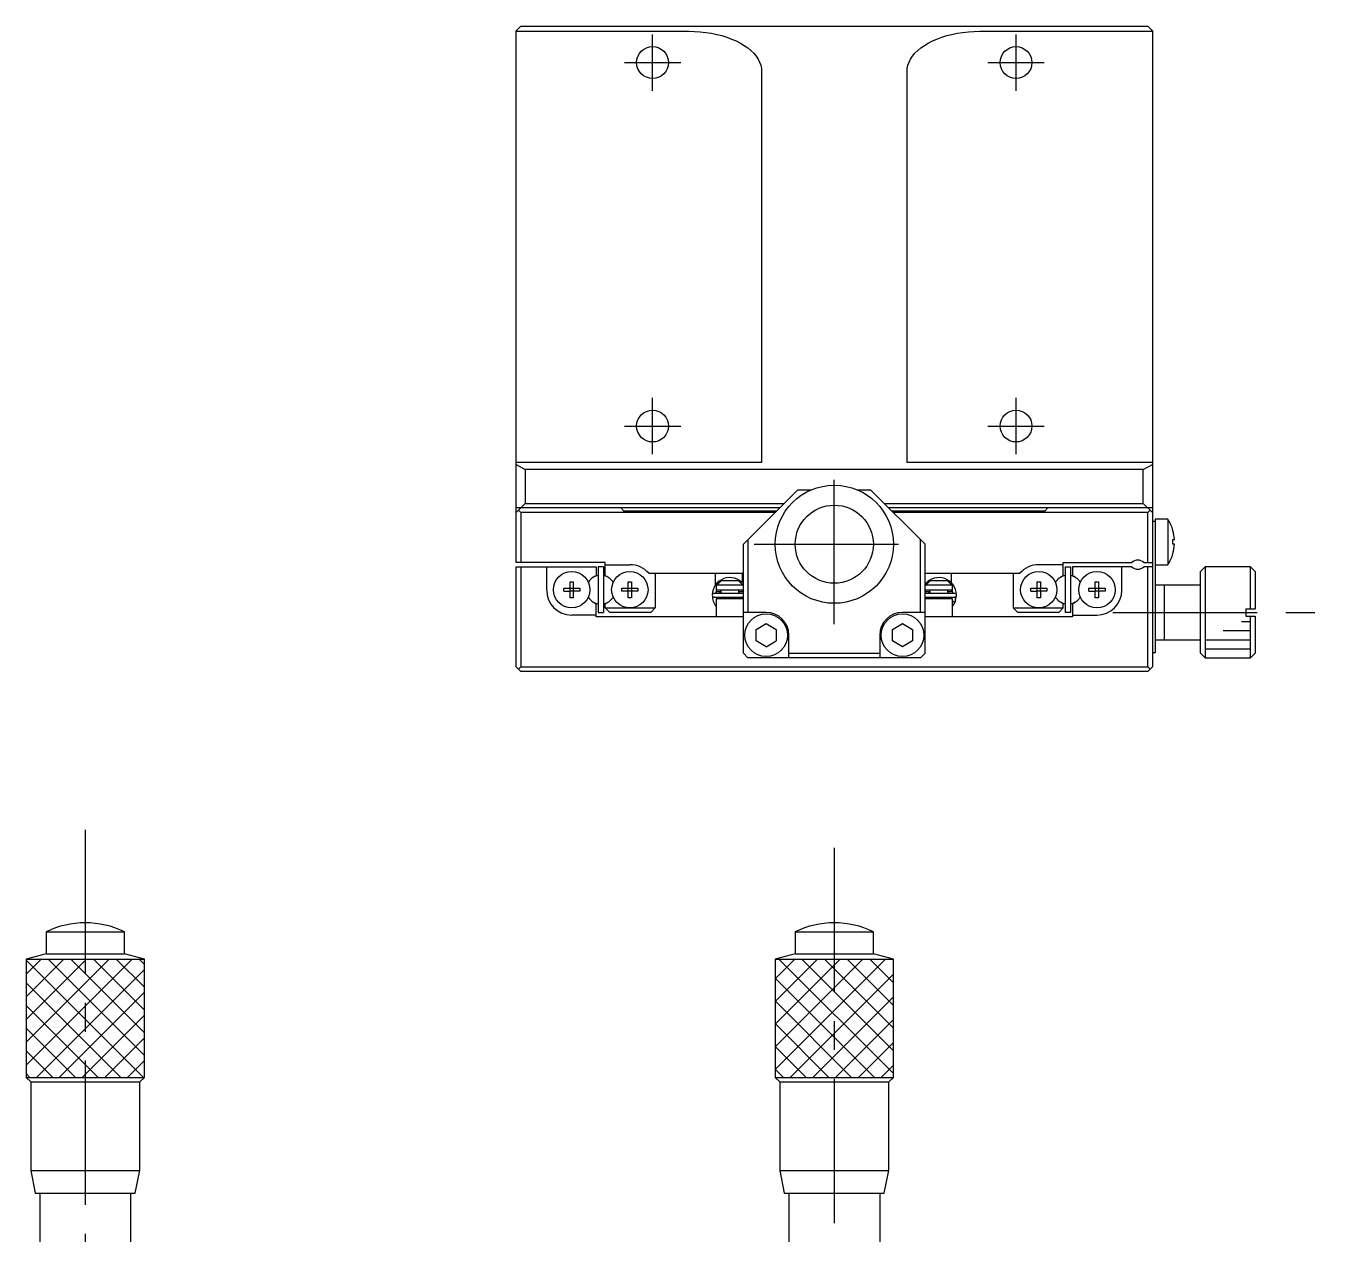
# Model space of a CAD drawing. Extents: x 0 to 391, y -8 to 360.
# Drawn here: x 50.5 to 194.8, y 227.1 to 360 of the extents above; entities that cross this region are included whole.
import ezdxf

# ---------------------------------------------------------------- set-up
doc = ezdxf.new("R2010")
doc.units = 0
doc.header["$LTSCALE"] = 0.5
doc.linetypes.add('CENTER', pattern=[50.8, 31.75, -6.35, 6.35, -6.35])
for name, color, linetype in [('MSM_CENTER', 1, 'CENTER'), ('MSM_CONTINUOUS', 7, 'CONTINUOUS'), ('MSM_NARROW', 5, 'CONTINUOUS')]:
    doc.layers.add(name, color=color, linetype=linetype)

msp = doc.modelspace()

# ---------------------------------------------------------------- linework, layer by layer
at = {"layer": 'MSM_CENTER'}
for p, q in [((119.42, 352.93), (119.42, 359.13)), ((159.42, 352.93), (159.42, 359.13)), ((116.32, 356.03), (122.52, 356.03)), ((156.32, 356.03), (162.52, 356.03)), ((119.42, 312.93), (119.42, 319.13)), ((159.42, 312.93), (159.42, 319.13)), ((116.32, 316.03), (122.52, 316.03)), ((156.32, 316.03), (162.52, 316.03)), ((139.42, 294.23), (139.42, 311.83)), ((130.62, 303.03), (148.22, 303.03)), ((170.07, 295.53), (194.82, 295.53)), ((57, 271.62), (57, 196.37)), ((139.42, 269.62), (139.42, 197.12))]:
    msp.add_line(p, q, dxfattribs=at)
at = {"layer": 'MSM_CONTINUOUS'}
for p, q in [((104.92, 360.03), (104.42, 359.53)), ((104.42, 301.03), (104.42, 359.53)), ((104.42, 359.47), (123.42, 359.47)), ((104.92, 360.03), (173.92, 360.03)), ((123.42, 359.47), (124.05, 359.46)), ((124.05, 359.46), (124.67, 359.42)), ((124.67, 359.42), (125.29, 359.35)), ((153.55, 359.35), (154.17, 359.42)), ((154.17, 359.42), (154.79, 359.46)), ((154.79, 359.46), (155.42, 359.47)), ((155.42, 359.47), (174.42, 359.47)), ((174.42, 359.53), (173.92, 360.03)), ((174.42, 359.53), (174.42, 289.53)), ((125.29, 359.35), (125.89, 359.25)), ((125.89, 359.25), (126.48, 359.13)), ((126.48, 359.13), (127.05, 358.99)), ((127.05, 358.99), (127.6, 358.82)), ((127.6, 358.82), (128.12, 358.62)), ((128.12, 358.62), (128.62, 358.41)), ((128.62, 358.41), (129.08, 358.17)), ((129.08, 358.17), (129.5, 357.92)), ((149.34, 357.92), (149.76, 358.17)), ((149.76, 358.17), (150.23, 358.41)), ((150.23, 358.41), (150.72, 358.62)), ((150.72, 358.62), (151.24, 358.82)), ((151.24, 358.82), (151.79, 358.99)), ((151.79, 358.99), (152.36, 359.13)), ((152.36, 359.13), (152.95, 359.25)), ((152.95, 359.25), (153.55, 359.35)), ((129.5, 357.92), (129.89, 357.64)), ((129.89, 357.64), (130.24, 357.35)), ((130.24, 357.35), (130.55, 357.05)), ((130.55, 357.05), (130.81, 356.73)), ((130.81, 356.73), (131.03, 356.41)), ((147.81, 356.41), (148.03, 356.73)), ((148.03, 356.73), (148.29, 357.05)), ((148.29, 357.05), (148.6, 357.35)), ((148.6, 357.35), (148.95, 357.64)), ((148.95, 357.64), (149.34, 357.92)), ((131.03, 356.41), (131.2, 356.07)), ((131.2, 356.07), (131.32, 355.73)), ((131.32, 355.73), (131.4, 355.38)), ((131.4, 355.38), (131.42, 355.04)), ((131.42, 355.04), (131.42, 312.03)), ((147.42, 355.04), (147.45, 355.38)), ((147.42, 312.03), (147.42, 355.04)), ((147.45, 355.38), (147.52, 355.73)), ((147.52, 355.73), (147.64, 356.07)), ((147.64, 356.07), (147.81, 356.41)), ((131.42, 312.03), (104.42, 312.03)), ((104.42, 311.8), (105.42, 311.25)), ((174.42, 312.03), (147.42, 312.03)), ((173.42, 311.25), (174.42, 311.8)), ((173.42, 311.25), (105.42, 311.25)), ((105.42, 311.25), (105.42, 307.53)), ((173.42, 307.53), (173.42, 311.25)), ((129.42, 303.03), (135.42, 309.03)), ((135.42, 309.03), (136.92, 309.03)), ((141.92, 309.03), (143.42, 309.03)), ((149.42, 303.03), (143.42, 309.03)), ((104.42, 306.53), (105.42, 307.53)), ((105.42, 307.53), (133.92, 307.53)), ((144.92, 307.53), (173.42, 307.53)), ((173.42, 307.53), (174.42, 306.53)), ((133.42, 307.03), (104.42, 307.03)), ((104.67, 306.78), (104.92, 306.53)), ((132.92, 306.53), (104.92, 306.53)), ((104.92, 306.53), (104.92, 301.03)), ((116.27, 306.68), (115.92, 307.03)), ((133.07, 306.68), (116.27, 306.68)), ((174.42, 307.03), (145.42, 307.03)), ((162.57, 306.68), (145.77, 306.68)), ((173.92, 306.53), (145.92, 306.53)), ((162.92, 307.03), (162.57, 306.68)), ((173.92, 306.53), (174.17, 306.78)), ((173.92, 301.03), (173.92, 306.53)), ((174.42, 305.58), (174.72, 305.58)), ((174.72, 305.78), (174.72, 291.08)), ((176.11, 305.78), (174.72, 305.78)), ((176.11, 305.78), (176.11, 300.78)), ((176.68, 304.53), (176.69, 304.54)), ((129.92, 303.53), (129.92, 295.53)), ((148.92, 295.53), (148.92, 303.53)), ((176.68, 303.02), (176.68, 303.54)), ((176.68, 303.54), (176.86, 303.54)), ((129.42, 291.03), (129.42, 303.03)), ((149.42, 291.03), (149.42, 303.03)), ((176.86, 303.02), (176.68, 303.02)), ((176.69, 302.01), (176.68, 302.02)), ((114.22, 301.03), (104.42, 301.03)), ((104.42, 289.53), (104.42, 300.53)), ((104.42, 300.53), (113.22, 300.53)), ((104.92, 300.53), (104.92, 289.53)), ((107.77, 297.98), (107.77, 300.53)), ((113.22, 300.53), (113.22, 299.57)), ((113.42, 300.53), (113.42, 295.53)), ((114.02, 300.53), (113.42, 300.53)), ((114.02, 300.53), (114.02, 295.53)), ((114.22, 299.57), (114.22, 301.03)), ((114.22, 300.78), (116.92, 300.78)), ((164.62, 300.78), (161.92, 300.78)), ((164.62, 301.03), (172.16, 301.03)), ((164.62, 299.57), (164.62, 301.03)), ((164.82, 300.53), (164.82, 295.53)), ((164.82, 300.53), (165.42, 300.53)), ((165.42, 300.53), (165.42, 295.53)), ((165.62, 300.53), (165.62, 299.57)), ((172.16, 300.53), (165.62, 300.53)), ((171.07, 297.98), (171.07, 300.53)), ((173.48, 301.03), (174.42, 301.03)), ((174.42, 300.53), (173.48, 300.53)), ((173.92, 289.53), (173.92, 300.53)), ((174.72, 300.78), (176.11, 300.78)), ((180.22, 300.53), (179.72, 300.03)), ((180.22, 300.53), (180.22, 290.53)), ((185.22, 300.53), (180.22, 300.53)), ((185.22, 295.93), (185.22, 300.53)), ((185.72, 300.03), (185.22, 300.53)), ((110.34, 298.91), (110.7, 298.91)), ((110.34, 298.21), (110.34, 298.91)), ((110.7, 298.91), (110.7, 298.21)), ((113.22, 299.57), (112.93, 299.4)), ((114.52, 299.4), (114.22, 299.57)), ((116.74, 298.91), (117.1, 298.91)), ((116.74, 298.21), (116.74, 298.91)), ((117.1, 298.91), (117.1, 298.21)), ((119, 299.83), (129.42, 299.83)), ((119.72, 299.83), (119.72, 296.03)), ((126.32, 299.83), (126.32, 298.51)), ((126.48, 298.53), (127.01, 299.03)), ((127.01, 299.03), (128.84, 299.03)), ((128.84, 299.03), (129.37, 298.53)), ((129.32, 298.78), (129.32, 299.83)), ((149.42, 299.83), (159.84, 299.83)), ((149.48, 298.53), (150.01, 299.03)), ((150.01, 299.03), (151.84, 299.03)), ((151.84, 299.03), (152.37, 298.53)), ((152.32, 298.78), (152.32, 299.83)), ((159.12, 299.83), (159.12, 296.03)), ((161.74, 298.91), (162.1, 298.91)), ((161.74, 298.21), (161.74, 298.91)), ((162.1, 298.91), (162.1, 298.21)), ((164.33, 299.4), (164.62, 299.57)), ((165.62, 299.57), (165.92, 299.4)), ((168.14, 298.91), (168.5, 298.91)), ((168.14, 298.21), (168.14, 298.91)), ((168.5, 298.91), (168.5, 298.21)), ((179.72, 291.03), (179.72, 300.03)), ((185.72, 300.03), (185.72, 295.93)), ((109.64, 298.21), (110.34, 298.21)), ((109.64, 297.85), (109.64, 298.21)), ((109.64, 297.85), (110.34, 297.85)), ((110.35, 298.2), (110.34, 298.21)), ((110.35, 297.86), (110.34, 297.85)), ((110.34, 297.14), (110.34, 297.85)), ((110.35, 298.2), (110.69, 298.2)), ((110.35, 297.86), (110.35, 298.2)), ((110.69, 297.86), (110.35, 297.86)), ((110.69, 298.2), (110.7, 298.21)), ((110.69, 298.2), (110.69, 297.86)), ((110.69, 297.86), (110.7, 297.85)), ((110.7, 298.21), (111.41, 298.21)), ((110.7, 297.85), (110.7, 297.14)), ((111.41, 297.85), (110.7, 297.85)), ((111.41, 298.21), (111.41, 297.85)), ((116.04, 298.21), (116.74, 298.21)), ((116.04, 297.85), (116.04, 298.21)), ((116.74, 297.85), (116.04, 297.85)), ((116.75, 298.2), (116.74, 298.21)), ((116.75, 297.86), (116.74, 297.85)), ((116.74, 297.14), (116.74, 297.85)), ((116.75, 298.2), (117.09, 298.2)), ((116.75, 297.86), (116.75, 298.2)), ((117.09, 297.86), (116.75, 297.86)), ((117.09, 298.2), (117.1, 298.21)), ((117.09, 298.2), (117.09, 297.86)), ((117.09, 297.86), (117.1, 297.85)), ((117.1, 298.21), (117.81, 298.21)), ((117.1, 297.85), (117.1, 297.14)), ((117.81, 297.85), (117.1, 297.85)), ((117.81, 298.21), (117.81, 297.85)), ((129.42, 297.61), (126.18, 297.61)), ((126.39, 297.61), (126.5, 298.03)), ((129.42, 298.53), (126.42, 298.53)), ((126.42, 298.53), (126.42, 298.03)), ((126.42, 298.03), (129.42, 298.03)), ((126.43, 297.83), (126.92, 297.83)), ((126.82, 297.83), (126.82, 297.61)), ((126.92, 298.03), (126.92, 297.61)), ((128.92, 297.61), (128.92, 298.03)), ((128.92, 297.83), (129.32, 297.83)), ((129.32, 297.83), (129.32, 298.03)), ((129.36, 298.03), (129.42, 297.86)), ((152.42, 298.53), (149.42, 298.53)), ((149.42, 298.03), (152.42, 298.03)), ((149.42, 297.79), (149.5, 298.03)), ((152.68, 297.61), (149.42, 297.61)), ((149.43, 297.83), (149.92, 297.83)), ((149.82, 297.83), (149.82, 297.61)), ((149.92, 298.03), (149.92, 297.61)), ((151.92, 297.61), (151.92, 298.03)), ((151.92, 297.83), (152.32, 297.83)), ((152.32, 297.83), (152.32, 298.03)), ((152.36, 298.03), (152.48, 297.61)), ((152.42, 298.03), (152.42, 298.53)), ((152.71, 296.64), (152.88, 297.39)), ((161.04, 298.21), (161.74, 298.21)), ((161.04, 297.85), (161.04, 298.21)), ((161.04, 297.85), (161.74, 297.85)), ((161.75, 298.2), (161.74, 298.21)), ((161.75, 297.86), (161.74, 297.85)), ((161.74, 297.14), (161.74, 297.85)), ((161.75, 298.2), (162.09, 298.2)), ((161.75, 297.86), (161.75, 298.2)), ((162.09, 297.86), (161.75, 297.86)), ((162.09, 298.2), (162.1, 298.21)), ((162.09, 298.2), (162.09, 297.86)), ((162.09, 297.86), (162.1, 297.85)), ((162.1, 298.21), (162.81, 298.21)), ((162.1, 297.85), (162.1, 297.14)), ((162.81, 297.85), (162.1, 297.85)), ((162.81, 298.21), (162.81, 297.85)), ((167.44, 298.21), (168.14, 298.21)), ((167.44, 297.85), (167.44, 298.21)), ((167.44, 297.85), (168.14, 297.85)), ((168.15, 298.2), (168.14, 298.21)), ((168.15, 297.86), (168.14, 297.85)), ((168.14, 297.14), (168.14, 297.85)), ((168.15, 298.2), (168.49, 298.2)), ((168.15, 297.86), (168.15, 298.2)), ((168.49, 297.86), (168.15, 297.86)), ((168.49, 298.2), (168.5, 298.21)), ((168.49, 298.2), (168.49, 297.86)), ((168.49, 297.86), (168.5, 297.85)), ((168.5, 298.21), (169.21, 298.21)), ((168.5, 297.85), (168.5, 297.14)), ((169.21, 297.85), (168.5, 297.85)), ((169.21, 298.21), (169.21, 297.85)), ((179.72, 298.53), (174.72, 298.53)), ((175.72, 298.53), (175.72, 292.53)), ((110.7, 297.14), (110.34, 297.14)), ((112.93, 296.65), (113.22, 296.48)), ((113.22, 295.03), (113.22, 296.48)), ((114.22, 296.48), (114.52, 296.65)), ((114.22, 296.03), (114.22, 296.48)), ((114.22, 296.03), (119.72, 296.03)), ((114.72, 295.53), (114.22, 296.03)), ((117.1, 297.14), (116.74, 297.14)), ((119.72, 296.03), (119.22, 295.53)), ((126.12, 296.71), (126.12, 296.71)), ((126.12, 296.71), (126.12, 296.71)), ((126.12, 296.71), (126.12, 296.71)), ((126.12, 296.71), (126.12, 296.71)), ((126.12, 296.71), (126.12, 296.7)), ((126.12, 296.7), (126.12, 296.7)), ((126.12, 296.7), (126.13, 296.7)), ((126.13, 296.7), (126.13, 296.7)), ((126.13, 296.7), (126.13, 296.7)), ((126.13, 296.7), (126.13, 296.69)), ((126.13, 296.69), (126.13, 296.69)), ((126.13, 296.69), (126.14, 296.65)), ((126.14, 296.66), (126.14, 296.65)), ((126.14, 296.65), (126.14, 296.66)), ((126.14, 296.65), (126.14, 296.65)), ((126.18, 297.22), (129.42, 297.22)), ((129.42, 297.03), (126.42, 297.03)), ((126.42, 297.03), (126.42, 295.03)), ((126.5, 297.04), (126.51, 297.06)), ((126.5, 297.03), (126.5, 297.04)), ((126.5, 297.03), (126.5, 297.03)), ((126.51, 297.06), (126.52, 297.07)), ((126.52, 297.08), (126.53, 297.09)), ((126.52, 297.07), (126.52, 297.08)), ((126.53, 297.09), (126.54, 297.11)), ((126.54, 297.11), (126.55, 297.12)), ((126.55, 297.12), (126.56, 297.13)), ((126.56, 297.13), (126.57, 297.14)), ((126.57, 297.14), (126.58, 297.15)), ((126.58, 297.15), (126.59, 297.16)), ((126.59, 297.16), (126.61, 297.17)), ((126.61, 297.17), (126.62, 297.18)), ((126.62, 297.18), (126.63, 297.18)), ((126.63, 297.18), (126.65, 297.19)), ((126.65, 297.19), (126.66, 297.2)), ((126.66, 297.2), (126.67, 297.2)), ((126.67, 297.2), (126.69, 297.21)), ((126.69, 297.21), (126.7, 297.21)), ((126.7, 297.21), (126.72, 297.22)), ((126.72, 297.22), (126.73, 297.22)), ((126.73, 297.22), (126.75, 297.22)), ((126.75, 297.22), (126.76, 297.22)), ((126.76, 297.22), (126.78, 297.22)), ((126.78, 297.22), (126.78, 297.22)), ((126.82, 297.22), (126.82, 297.03)), ((126.92, 297.22), (126.92, 297.03)), ((128.92, 297.03), (128.92, 297.22)), ((129.08, 297.22), (129.09, 297.22)), ((129.09, 297.22), (129.11, 297.22)), ((129.11, 297.22), (129.12, 297.22)), ((129.12, 297.22), (129.14, 297.22)), ((129.14, 297.22), (129.15, 297.22)), ((129.15, 297.22), (129.17, 297.21)), ((129.17, 297.21), (129.18, 297.21)), ((129.18, 297.21), (129.2, 297.2)), ((129.2, 297.2), (129.21, 297.2)), ((129.21, 297.2), (129.22, 297.19)), ((129.22, 297.19), (129.24, 297.18)), ((129.24, 297.18), (129.25, 297.17)), ((129.25, 297.17), (129.26, 297.16)), ((129.26, 297.16), (129.27, 297.16)), ((129.27, 297.16), (129.29, 297.15)), ((129.29, 297.15), (129.3, 297.14)), ((129.3, 297.14), (129.31, 297.12)), ((129.31, 297.12), (129.32, 297.11)), ((129.32, 297.11), (129.33, 297.1)), ((129.33, 297.1), (129.33, 297.09)), ((129.33, 297.09), (129.34, 297.08)), ((129.34, 297.08), (129.35, 297.06)), ((129.35, 297.06), (129.36, 297.05)), ((129.36, 297.05), (129.36, 297.04)), ((129.36, 297.04), (129.37, 297.03)), ((149.42, 297.22), (152.68, 297.22)), ((152.42, 297.03), (149.42, 297.03)), ((149.5, 297.04), (149.51, 297.06)), ((149.5, 297.03), (149.5, 297.04)), ((149.5, 297.03), (149.5, 297.03)), ((149.51, 297.06), (149.52, 297.07)), ((149.52, 297.08), (149.53, 297.09)), ((149.52, 297.07), (149.52, 297.08)), ((149.53, 297.09), (149.54, 297.11)), ((149.54, 297.11), (149.55, 297.12)), ((149.55, 297.12), (149.56, 297.13)), ((149.56, 297.13), (149.57, 297.14)), ((149.57, 297.14), (149.58, 297.15)), ((149.58, 297.15), (149.59, 297.16)), ((149.59, 297.16), (149.61, 297.17)), ((149.61, 297.17), (149.62, 297.18)), ((149.62, 297.18), (149.63, 297.18)), ((149.63, 297.18), (149.65, 297.19)), ((149.65, 297.19), (149.66, 297.2)), ((149.66, 297.2), (149.67, 297.2)), ((149.67, 297.2), (149.69, 297.21)), ((149.69, 297.21), (149.7, 297.21)), ((149.7, 297.21), (149.72, 297.22)), ((149.72, 297.22), (149.73, 297.22)), ((149.73, 297.22), (149.75, 297.22)), ((149.75, 297.22), (149.76, 297.22)), ((149.76, 297.22), (149.78, 297.22)), ((149.78, 297.22), (149.78, 297.22)), ((149.82, 297.22), (149.82, 297.03)), ((149.92, 297.22), (149.92, 297.03)), ((151.92, 297.03), (151.92, 297.22)), ((152.08, 297.22), (152.09, 297.22)), ((152.09, 297.22), (152.11, 297.22)), ((152.11, 297.22), (152.12, 297.22)), ((152.12, 297.22), (152.14, 297.22)), ((152.14, 297.22), (152.15, 297.22)), ((152.15, 297.22), (152.17, 297.21)), ((152.17, 297.21), (152.18, 297.21)), ((152.18, 297.21), (152.2, 297.2)), ((152.2, 297.2), (152.21, 297.2)), ((152.21, 297.2), (152.22, 297.19)), ((152.22, 297.19), (152.24, 297.18)), ((152.24, 297.18), (152.25, 297.17)), ((152.25, 297.17), (152.26, 297.16)), ((152.26, 297.16), (152.27, 297.16)), ((152.27, 297.16), (152.29, 297.15)), ((152.29, 297.15), (152.3, 297.14)), ((152.3, 297.14), (152.31, 297.12)), ((152.31, 297.12), (152.32, 297.11)), ((152.32, 297.11), (152.33, 297.1)), ((152.33, 297.1), (152.33, 297.09)), ((152.33, 297.09), (152.34, 297.08)), ((152.34, 297.08), (152.35, 297.06)), ((152.35, 297.06), (152.36, 297.05)), ((152.36, 297.05), (152.36, 297.04)), ((152.36, 297.04), (152.37, 297.03)), ((152.42, 295.03), (152.42, 297.03)), ((152.43, 296.75), (152.42, 296.76)), ((152.71, 296.65), (152.42, 296.75)), ((152.42, 296.17), (152.72, 296.65)), ((152.45, 296.75), (152.43, 296.75)), ((152.46, 296.74), (152.45, 296.75)), ((152.47, 296.73), (152.46, 296.74)), ((152.49, 296.73), (152.47, 296.73)), ((152.5, 296.72), (152.49, 296.73)), ((152.51, 296.71), (152.5, 296.72)), ((152.53, 296.71), (152.51, 296.71)), ((152.54, 296.7), (152.53, 296.71)), ((152.56, 296.7), (152.54, 296.7)), ((152.57, 296.69), (152.56, 296.7)), ((152.59, 296.68), (152.57, 296.69)), ((152.6, 296.68), (152.59, 296.68)), ((152.61, 296.67), (152.6, 296.68)), ((152.63, 296.67), (152.61, 296.67)), ((152.64, 296.67), (152.63, 296.67)), ((152.65, 296.66), (152.64, 296.67)), ((152.66, 296.66), (152.65, 296.66)), ((152.67, 296.66), (152.66, 296.66)), ((152.68, 296.65), (152.67, 296.66)), ((152.69, 296.65), (152.68, 296.65)), ((152.7, 296.65), (152.69, 296.65)), ((152.71, 297.22), (152.7, 297.23)), ((152.71, 296.65), (152.7, 296.65)), ((152.7, 296.65), (152.7, 296.65)), ((152.72, 297.19), (152.71, 297.22)), ((152.72, 296.65), (152.71, 296.65)), ((152.71, 296.65), (152.71, 296.65)), ((152.71, 296.62), (152.71, 296.64)), ((152.74, 297.15), (152.72, 297.19)), ((152.72, 296.65), (152.73, 296.68)), ((152.72, 296.65), (152.72, 296.65)), ((152.72, 296.65), (152.72, 296.65)), ((152.73, 296.68), (152.74, 296.72)), ((152.75, 297.12), (152.74, 297.15)), ((152.74, 296.72), (152.75, 296.75)), ((152.75, 297.09), (152.75, 297.12)), ((152.76, 297.05), (152.75, 297.09)), ((152.75, 296.75), (152.76, 296.78)), ((152.77, 297.02), (152.76, 297.05)), ((152.76, 296.78), (152.77, 296.82)), ((152.77, 296.99), (152.77, 297.02)), ((152.77, 296.95), (152.77, 296.99)), ((152.78, 296.92), (152.77, 296.95)), ((152.77, 296.88), (152.78, 296.92)), ((152.77, 296.85), (152.77, 296.88)), ((152.77, 296.82), (152.77, 296.85)), ((159.12, 296.03), (164.62, 296.03)), ((159.62, 295.53), (159.12, 296.03)), ((162.1, 297.14), (161.74, 297.14)), ((164.62, 296.03), (164.12, 295.53)), ((164.62, 296.48), (164.33, 296.65)), ((164.62, 296.03), (164.62, 296.48)), ((165.92, 296.65), (165.62, 296.48)), ((165.62, 296.48), (165.62, 295.03)), ((168.5, 297.14), (168.14, 297.14)), ((184.72, 295.93), (184.72, 295.13)), ((184.72, 295.93), (185.72, 295.93)), ((113.22, 295.23), (110.52, 295.23)), ((129.42, 295.03), (113.22, 295.03)), ((113.42, 295.53), (114.02, 295.53)), ((119.22, 295.53), (114.72, 295.53)), ((131.92, 295.53), (129.42, 295.53)), ((149.42, 295.53), (146.92, 295.53)), ((165.62, 295.03), (149.42, 295.03)), ((164.12, 295.53), (159.62, 295.53)), ((165.42, 295.53), (164.82, 295.53)), ((165.62, 295.23), (168.32, 295.23)), ((184.72, 295.13), (185.72, 295.13)), ((185.22, 290.53), (185.22, 295.13)), ((185.72, 295.13), (185.72, 291.03)), ((130.82, 293.66), (131.92, 294.3)), ((130.82, 292.39), (130.82, 293.66)), ((131.92, 294.3), (133.02, 293.66)), ((133.02, 293.66), (133.02, 292.39)), ((134.42, 290.53), (134.42, 293.03)), ((144.42, 293.03), (144.42, 290.53)), ((145.82, 293.66), (146.92, 294.3)), ((145.82, 292.39), (145.82, 293.66)), ((146.92, 294.3), (148.02, 293.66)), ((148.02, 293.66), (148.02, 292.39)), ((131.92, 291.76), (130.82, 292.39)), ((131.92, 291.76), (133.02, 292.39)), ((146.92, 291.76), (145.82, 292.39)), ((148.02, 292.39), (146.92, 291.76)), ((174.72, 292.53), (179.72, 292.53)), ((129.42, 291.03), (129.92, 290.53)), ((148.92, 290.53), (129.92, 290.53)), ((134.42, 291.03), (144.42, 291.03)), ((148.92, 290.53), (149.42, 291.03)), ((174.72, 291.08), (174.42, 291.08)), ((179.72, 291.03), (180.22, 290.53)), ((180.22, 290.53), (185.22, 290.53)), ((185.22, 290.53), (185.72, 291.03)), ((104.92, 289.03), (104.42, 289.53)), ((104.92, 289.53), (104.67, 289.28)), ((104.92, 289.53), (173.92, 289.53)), ((173.92, 289.03), (104.92, 289.03)), ((174.17, 289.28), (173.92, 289.53)), ((173.92, 289.03), (174.42, 289.53)), ((52.7, 260.37), (61.3, 260.37)), ((52.7, 260.37), (52.7, 257.96)), ((61.3, 257.96), (61.3, 260.37)), ((135.12, 260.37), (143.72, 260.37)), ((135.12, 260.37), (135.12, 257.96)), ((143.72, 257.96), (143.72, 260.37)), ((52.7, 257.96), (50.5, 257.37)), ((50.5, 257.37), (63.5, 257.37)), ((50.5, 257.37), (50.5, 244.37)), ((52.7, 257.96), (61.3, 257.96)), ((63.5, 257.37), (61.3, 257.96)), ((63.5, 244.37), (63.5, 257.37)), ((135.12, 257.96), (132.92, 257.37)), ((132.92, 257.37), (145.92, 257.37)), ((132.92, 257.37), (132.92, 244.37)), ((135.12, 257.96), (143.72, 257.96)), ((145.92, 257.37), (143.72, 257.96)), ((145.92, 244.37), (145.92, 257.37)), ((50.5, 244.37), (63.5, 244.37)), ((50.5, 244.37), (51, 243.87)), ((63, 243.87), (63.5, 244.37)), ((132.92, 244.37), (145.92, 244.37)), ((132.92, 244.37), (133.42, 243.87)), ((145.42, 243.87), (145.92, 244.37)), ((51, 243.87), (63, 243.87)), ((51, 243.87), (51, 234.12)), ((63, 234.12), (63, 243.87)), ((133.42, 243.87), (145.42, 243.87)), ((133.42, 243.87), (133.42, 234.12)), ((145.42, 234.12), (145.42, 243.87)), ((51, 234.12), (63, 234.12)), ((51, 234.12), (51.5, 231.62)), ((62.5, 231.62), (63, 234.12)), ((133.42, 234.12), (145.42, 234.12)), ((133.42, 234.12), (133.92, 231.62)), ((144.92, 231.62), (145.42, 234.12)), ((51.5, 231.62), (62.5, 231.62)), ((52, 231.62), (52, 223.37)), ((62, 223.37), (62, 231.62)), ((133.92, 231.62), (144.92, 231.62)), ((134.42, 231.62), (134.42, 220.37)), ((144.42, 231.62), (144.42, 220.37))]:
    msp.add_line(p, q, dxfattribs=at)
for centre, radius in [((119.42, 356.03), 1.75), ((159.42, 356.03), 1.75), ((119.42, 316.03), 1.75), ((159.42, 316.03), 1.75), ((139.42, 303.03), 6.5), ((139.42, 303.03), 4.3), ((110.52, 298.03), 2), ((116.92, 298.03), 2), ((161.92, 298.03), 2), ((168.32, 298.03), 2), ((131.92, 293.03), 2.35), ((146.92, 293.03), 2.35)]:
    msp.add_circle(centre, radius, dxfattribs=at)
for centre, radius, start, end in [((172.37, 303.28), 4.5, 16.2858, 33.749), ((172.37, 303.28), 4.49, 3.3178, 16.2694), ((172.37, 303.28), 4.5, 326.251, 343.7142), ((172.37, 303.28), 4.49, 343.7306, 356.6822), ((116.92, 298.03), 2.75, 40.8852, 90), ((161.92, 298.03), 2.75, 90, 139.1148), ((172.82, 300.28), 1, 48.5904, 131.4096), ((172.82, 301.28), 1, 228.5904, 311.4096), ((113.84, 297.91), 1.75, 134.9095, 148.1135), ((113.72, 298.03), 1.59, 134.9051, 149.5668), ((113.72, 298.03), 1.59, 120, 134.9051), ((113.72, 298.03), 1.59, 100.8931, 120), ((113.72, 298.03), 1.59, 60, 79.107), ((113.72, 298.03), 1.59, 45, 60), ((113.61, 297.91), 1.75, 31.8865, 45.0044), ((113.72, 298.03), 1.59, 30.4333, 45), ((127.93, 297.42), 1.94, 39.9531, 179.2582), ((150.93, 297.42), 1.94, 0.6523, 140.997), ((165.24, 297.91), 1.75, 134.9956, 148.1135), ((165.12, 298.03), 1.59, 135, 149.5667), ((165.12, 298.03), 1.59, 120, 135), ((165.12, 298.03), 1.59, 100.893, 120), ((165.12, 298.03), 1.59, 60, 79.1069), ((165.12, 298.03), 1.59, 45, 60), ((165.01, 297.91), 1.75, 31.8865, 45.0044), ((165.12, 298.03), 1.59, 30.4332, 45), ((110.52, 297.98), 2.75, 180, 270), ((126.18, 297.42), 0.195, 90, 270), ((127.94, 297.42), 1.95, 180.7607, 218.9718), ((152.68, 297.42), 0.195, 270, 90), ((168.32, 297.98), 2.75, 270, 0), ((113.84, 298.14), 1.75, 211.8865, 225.0044), ((113.72, 298.03), 1.59, 210.4332, 225), ((113.72, 298.03), 1.59, 225, 240), ((113.72, 298.03), 1.59, 240, 259.1069), ((113.72, 298.03), 1.59, 280.893, 300), ((113.72, 298.03), 1.59, 300, 315), ((113.61, 298.14), 1.75, 314.9956, 328.1135), ((113.72, 298.03), 1.59, 315, 329.5667), ((165.24, 298.14), 1.75, 211.8865, 225.0044), ((165.12, 298.03), 1.59, 210.4333, 225), ((165.12, 298.03), 1.59, 225, 240), ((165.12, 298.03), 1.59, 240, 259.107), ((165.12, 298.03), 1.59, 280.8931, 300), ((165.12, 298.03), 1.59, 300, 315), ((165.01, 298.14), 1.75, 314.9956, 328.1135), ((165.12, 298.03), 1.59, 315, 329.5668), ((131.92, 293.03), 2.5, 0, 90), ((146.92, 293.03), 2.5, 90, 180), ((57, 251.63), 9.75, 63.8162, 116.1838), ((139.42, 251.63), 9.75, 63.8162, 116.1838)]:
    msp.add_arc(centre, radius, start, end, dxfattribs=at)
at = {"layer": 'MSM_NARROW'}
for p, q in [((184.22, 294.53), (185.22, 294.53)), ((182.22, 293.53), (185.22, 293.53)), ((180.22, 292.53), (185.22, 292.53)), ((180.22, 291.53), (185.22, 291.53)), ((50.5, 255.73), (52.14, 257.37)), ((50.5, 253.23), (54.64, 257.37)), ((50.5, 250.73), (57.14, 257.37)), ((50.5, 248.23), (59.64, 257.37)), ((50.5, 245.73), (62.14, 257.37)), ((50.5, 257.28), (63.41, 244.37)), ((52.91, 257.37), (63.5, 246.78)), ((55.41, 257.37), (63.5, 249.28)), ((57.91, 257.37), (63.5, 251.78)), ((60.41, 257.37), (63.5, 254.28)), ((62.91, 257.37), (63.5, 256.78)), ((132.92, 255.22), (135.07, 257.37)), ((132.92, 252.72), (137.57, 257.37)), ((132.92, 250.22), (140.07, 257.37)), ((132.92, 247.72), (142.57, 257.37)), ((132.92, 245.22), (145.07, 257.37)), ((133.33, 257.37), (145.92, 244.78)), ((135.83, 257.37), (145.92, 247.28)), ((138.33, 257.37), (145.92, 249.78)), ((140.83, 257.37), (145.92, 252.28)), ((143.33, 257.37), (145.92, 254.78)), ((145.83, 257.37), (145.92, 257.28)), ((51.64, 244.37), (63.5, 256.23)), ((134.57, 244.37), (145.92, 255.72)), ((50.5, 254.78), (60.91, 244.37)), ((132.92, 255.28), (143.83, 244.37)), ((54.14, 244.37), (63.5, 253.73)), ((132.92, 252.78), (141.33, 244.37)), ((137.07, 244.37), (145.92, 253.22)), ((50.5, 252.28), (58.41, 244.37)), ((56.64, 244.37), (63.5, 251.23)), ((50.5, 249.78), (55.91, 244.37)), ((132.92, 250.28), (138.83, 244.37)), ((139.57, 244.37), (145.92, 250.72)), ((59.14, 244.37), (63.5, 248.73)), ((50.5, 247.28), (53.41, 244.37)), ((132.92, 247.78), (136.33, 244.37)), ((142.07, 244.37), (145.92, 248.22)), ((61.64, 244.37), (63.5, 246.23)), ((144.57, 244.37), (145.92, 245.72)), ((50.5, 244.78), (50.91, 244.37)), ((132.92, 245.28), (133.83, 244.37))]:
    msp.add_line(p, q, dxfattribs=at)

doc.saveas('drawing.dxf')
